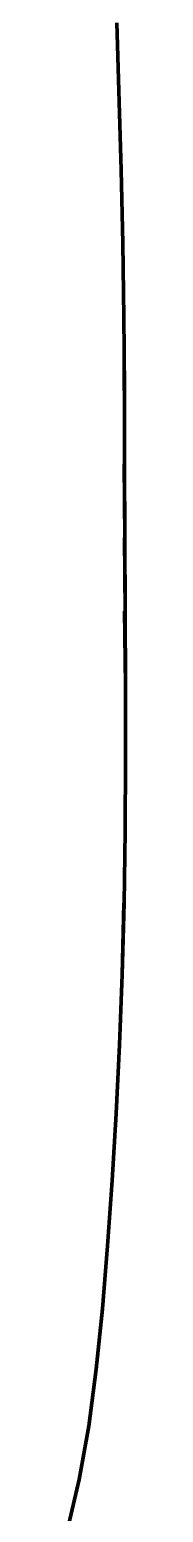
# Model space of a CAD drawing. Header units: millimetres. Extents: x 4307 to 31003, y 2809 to 20009.
# Drawn here: x 7696.7 to 7706.9, y 7075.5 to 7338.3 of the extents above; entities that cross this region are included whole.
import ezdxf

# ---------------------------------------------------------------- set-up
doc = ezdxf.new("R2010")
doc.units = ezdxf.units.MM
doc.layers.add('ProfileEdges', color=7, linetype='Continuous')

msp = doc.modelspace()

# ---------------------------------------------------------------- linework, layer by layer
at = {"layer": 'ProfileEdges', "lineweight": 211}
for p, q in [((7705.43, 7339.56), (7706.18, 7313.47)), ((7706.18, 7313.47), (7706.49, 7300.42)), ((7706.67, 7287.38), (7706.49, 7300.42)), ((7706.7, 7281.36), (7706.64, 7287.38)), ((7706.67, 7287.38), (7706.7, 7281.36)), ((7706.7, 7281.36), (7706.72, 7274.34)), ((7706.7, 7281.36), (7706.76, 7274.34)), ((7706.76, 7274.34), (7706.79, 7261.29)), ((7706.85, 7248.25), (7706.71, 7261.29)), ((7706.85, 7248.25), (7706.79, 7261.29)), ((7706.89, 7235.21), (7706.74, 7248.25)), ((7706.85, 7248.25), (7706.89, 7235.21)), ((7706.91, 7222.16), (7706.77, 7235.21)), ((7706.89, 7235.21), (7706.91, 7222.16)), ((7706.93, 7209.16), (7706.91, 7222.16)), ((7706.93, 7209.16), (7706.87, 7196.24)), ((7706.69, 7183.44), (7706.87, 7196.24)), ((7706.35, 7170.8), (7706.66, 7183.44)), ((7706.35, 7170.8), (7706.69, 7183.44)), ((7706.35, 7170.8), (7705.88, 7158.37)), ((7705.27, 7146.18), (7705.88, 7158.37)), ((7705.27, 7146.18), (7704.56, 7134.28)), ((7703.78, 7122.7), (7704.56, 7134.28)), ((7702.87, 7111.53), (7703.78, 7122.7)), ((7701.77, 7100.85), (7702.87, 7111.53)), ((7701.77, 7100.85), (7700.42, 7090.74)), ((7698.73, 7081.29), (7700.42, 7090.74)), ((7696.68, 7072.45), (7698.73, 7081.29))]:
    msp.add_line(p, q, dxfattribs=at)

doc.saveas('drawing.dxf')
